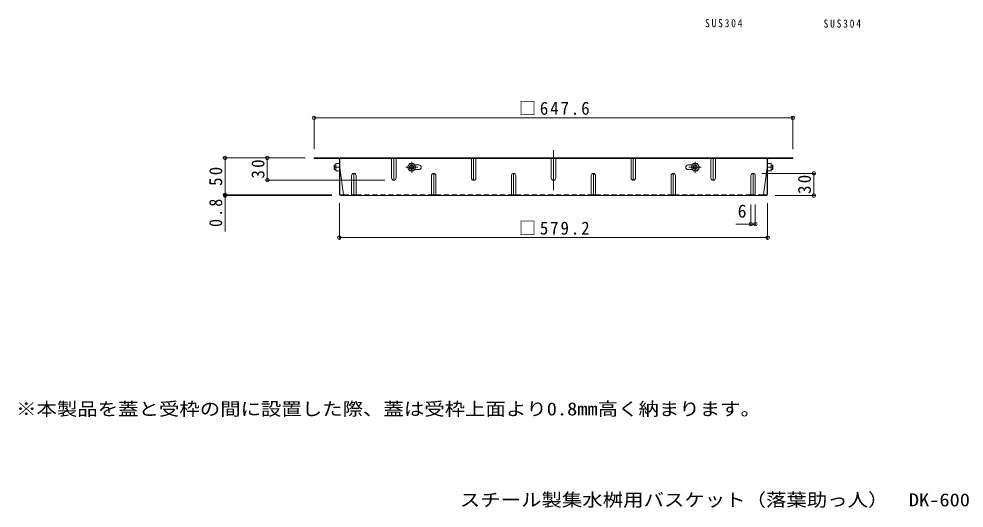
# Model space of a CAD drawing. Units: millimetres at full size, sheet at 1:6; details may follow other scales. Extents: x -1077 to 1135, y -797 to 643.
# Drawn here: x -1077 to 201, y -797 to -136 of the extents above; entities that cross this region are included whole.
import ezdxf
from ezdxf.enums import TextEntityAlignment as Align

# ---------------------------------------------------------------- set-up
doc = ezdxf.new("R2010")
doc.units = ezdxf.units.MM
doc.header["$LTSCALE"] = 6
doc.header["$PDMODE"] = 32
doc.header["$PDSIZE"] = 4.8
for name, pattern in [('CHAIN1', [8, 5, -1, 1, -1]), ('CHAIN2', [12, 9, -1, 1, -1]), ('DASHED1', [1.8, 1.2, -0.6])]:
    doc.linetypes.add(name, pattern=pattern)
for name, color, linetype, lineweight in [('0-4_その他', 7, 'Continuous', 9), ('0-5_寸法', 7, 'Continuous', 9), ('0-7', 2, 'Continuous', 9), ('0-8', 2, 'Continuous', 9)]:
    doc.layers.add(name, color=color, linetype=linetype, lineweight=lineweight)
doc.layers.add('F-5_F-5ﾚｲﾔ', color=2, linetype='Continuous')
doc.styles.add('ＭＳ ゴシック', font='')
doc.styles.get('ＭＳ ゴシック').set_extended_font_data('MS Gothic')

msp = doc.modelspace()

# ---------------------------------------------------------------- linework, layer by layer
at = {"layer": '0-4_その他'}
for p, q in [((-678.174, -267.718), (-678.174, -311.836)), ((-30.567, -267.718), (-30.567, -311.836)), ((-678.174, -269.518), (-30.567, -269.518)), ((-800.438, -323.836), (-690.174, -323.836)), ((-798.638, -323.836), (-798.638, -373.836)), ((-741.485, -323.836), (-741.485, -353.836)), ((-0.503, -344.636), (-72.37, -344.636)), ((-2.303, -374.636), (-2.303, -344.636)), ((-743.285, -353.836), (-582.37, -353.836)), ((-800.438, -373.836), (-654.504, -373.836)), ((-800.438, -374.636), (-654.37, -374.636)), ((-798.638, -373.836), (-798.638, -422.97)), ((-0.503, -374.636), (-54.37, -374.636)), ((-643.97, -433.209), (-643.97, -385.036)), ((-87.37, -414.998), (-87.37, -386.636)), ((-81.37, -414.998), (-81.37, -386.636)), ((-64.77, -433.209), (-64.77, -385.036)), ((-107.799, -413.198), (-81.37, -413.198)), ((-643.97, -431.409), (-64.77, -431.409))]:
    msp.add_line(p, q, dxfattribs=at)
for p in [(-678.174, -269.518), (-30.567, -269.518), (-798.638, -323.836), (-741.485, -323.836), (-2.303, -344.636), (-741.485, -353.836), (-798.638, -373.836), (-798.638, -374.636), (-2.303, -374.636), (-87.37, -413.198), (-81.37, -413.198), (-643.97, -431.409), (-64.77, -431.409)]:
    msp.add_point(p, dxfattribs=at)
at = {"layer": '0-7', "linetype": 'CHAIN2'}
msp.add_line((-354.37, -313.264), (-354.37, -374.636), dxfattribs=at)
at = {"layer": '0-7'}
for p, q in [((-644.77, -323.836), (-678.174, -323.836)), ((-678.174, -323.836), (-678.174, -324.636)), ((-644.637, -324.636), (-678.174, -324.636)), ((-643.97, -373.036), (-643.97, -325.303)), ((-643.17, -373.17), (-643.17, -323.836)), ((-65.57, -323.836), (-643.17, -323.836)), ((-65.57, -324.636), (-643.17, -324.636)), ((-603.169, -323.836), (-603.169, -324.636)), ((-456.92, -323.836), (-456.92, -324.636)), ((-385.899, -323.836), (-385.899, -324.636)), ((-322.842, -323.836), (-322.842, -324.636)), ((-251.82, -323.836), (-251.82, -324.636)), ((-105.571, -323.836), (-105.571, -324.636)), ((-65.57, -373.17), (-65.57, -323.836)), ((-64.77, -373.036), (-64.77, -325.303)), ((-64.104, -324.636), (-30.567, -324.636)), ((-63.97, -323.836), (-30.567, -323.836)), ((-30.567, -323.836), (-30.567, -324.636)), ((-643.17, -336.836), (-638.558, -373.836)), ((-65.57, -336.836), (-70.183, -373.836)), ((-642.504, -373.836), (-638.558, -373.836)), ((-66.37, -374.636), (-642.37, -374.636)), ((-66.237, -373.836), (-70.183, -373.836))]:
    msp.add_line(p, q, dxfattribs=at)
at = {"layer": '0-7', "linetype": 'DASHED1'}
for p, q in [((-638.558, -373.836), (-627.37, -373.836)), ((-621.37, -373.836), (-519.37, -373.836)), ((-513.37, -373.836), (-195.37, -373.836)), ((-87.37, -373.836), (-189.37, -373.836)), ((-70.183, -373.836), (-81.37, -373.836))]:
    msp.add_line(p, q, dxfattribs=at)
at = {"layer": '0-7'}
for centre, radius, start, end in [((-644.77, -325.436), 1.6, 0, 90), ((-644.637, -325.303), 0.667, 0, 90), ((-63.97, -325.436), 1.6, 90, 180), ((-64.104, -325.303), 0.667, 90, 180), ((-642.37, -373.036), 1.6, 180, 270), ((-642.504, -373.17), 0.667, 180, 270), ((-639.358, -373.836), 0.8, 270, 0), ((-69.383, -373.836), 0.8, 180, 270), ((-66.37, -373.036), 1.6, 270, 0), ((-66.237, -373.17), 0.667, 270, 0)]:
    msp.add_arc(centre, radius, start, end, dxfattribs=at)
at = {"layer": '0-8'}
for p, q in [((-648.97, -341.336), (-648.97, -331.336)), ((-643.97, -331.336), (-648.97, -331.336)), ((-573.37, -350.836), (-573.37, -324.636)), ((-567.37, -350.836), (-567.37, -324.636)), ((-551.92, -336.336), (-549.034, -331.336)), ((-543.307, -331.336), (-549.034, -331.336)), ((-540.42, -336.336), (-543.307, -331.336)), ((-465.37, -350.836), (-465.37, -324.636)), ((-459.37, -350.836), (-459.37, -324.636)), ((-357.37, -350.836), (-357.37, -324.636)), ((-351.37, -350.836), (-351.37, -324.636)), ((-249.37, -350.836), (-249.37, -324.636)), ((-243.37, -350.836), (-243.37, -324.636)), ((-168.32, -336.336), (-165.434, -331.336)), ((-165.434, -331.336), (-159.707, -331.336)), ((-156.82, -336.336), (-159.707, -331.336)), ((-141.37, -350.836), (-141.37, -324.636)), ((-135.37, -350.836), (-135.37, -324.636)), ((-64.77, -331.336), (-59.77, -331.336)), ((-59.77, -341.336), (-59.77, -331.336)), ((-643.97, -341.336), (-648.97, -341.336)), ((-643.97, -336.336), (-648.537, -336.336)), ((-551.92, -336.336), (-549.034, -341.336)), ((-543.307, -341.336), (-549.034, -341.336)), ((-540.42, -336.336), (-543.307, -341.336)), ((-536.27, -333.236), (-542.21, -333.236)), ((-542.21, -339.436), (-536.27, -339.436)), ((-172.47, -333.236), (-166.531, -333.236)), ((-166.531, -339.436), (-172.47, -339.436)), ((-168.32, -336.336), (-165.434, -341.336)), ((-165.434, -341.336), (-159.707, -341.336)), ((-156.82, -336.336), (-159.707, -341.336)), ((-64.77, -336.336), (-60.203, -336.336)), ((-64.77, -341.336), (-59.77, -341.336)), ((-627.37, -347.636), (-627.37, -374.636)), ((-621.37, -347.636), (-621.37, -374.636)), ((-519.37, -347.636), (-519.37, -374.636)), ((-513.37, -347.636), (-513.37, -374.636)), ((-411.37, -347.636), (-411.37, -374.636)), ((-405.37, -347.636), (-405.37, -374.636)), ((-303.37, -347.636), (-303.37, -374.636)), ((-297.37, -347.636), (-297.37, -374.636)), ((-195.37, -347.636), (-195.37, -374.636)), ((-189.37, -347.636), (-189.37, -374.636)), ((-87.37, -347.636), (-87.37, -374.636)), ((-81.37, -347.636), (-81.37, -374.636)), ((-627.37, -373.836), (-621.37, -373.836)), ((-519.37, -373.836), (-513.37, -373.836)), ((-405.37, -373.836), (-411.37, -373.836)), ((-303.37, -373.836), (-297.37, -373.836)), ((-195.37, -373.836), (-189.37, -373.836)), ((-87.37, -373.836), (-81.37, -373.836))]:
    msp.add_line(p, q, dxfattribs=at)
at = {"layer": '0-8', "linetype": 'DASHED1'}
for p, q in [((-573.37, -325.036), (-573.37, -323.836)), ((-567.37, -325.036), (-567.37, -323.836)), ((-465.37, -325.036), (-465.37, -323.836)), ((-459.37, -325.036), (-459.37, -323.836)), ((-357.37, -325.036), (-357.37, -323.836)), ((-351.37, -325.036), (-351.37, -323.836)), ((-249.37, -325.036), (-249.37, -323.836)), ((-243.37, -325.036), (-243.37, -323.836)), ((-141.37, -325.036), (-141.37, -323.836)), ((-135.37, -325.036), (-135.37, -323.836))]:
    msp.add_line(p, q, dxfattribs=at)
at = {"layer": '0-8', "linetype": 'CHAIN1'}
for p, q in [((-570.37, -323.836), (-570.37, -353.836)), ((-546.17, -328.967), (-546.17, -343.726)), ((-462.37, -323.836), (-462.37, -353.836)), ((-354.37, -323.836), (-354.37, -353.836)), ((-246.37, -323.836), (-246.37, -353.836)), ((-162.57, -328.967), (-162.57, -343.726)), ((-138.37, -323.836), (-138.37, -353.836)), ((-651.657, -336.336), (-648.595, -336.336)), ((-624.37, -344.636), (-624.37, -375.036)), ((-537.642, -336.336), (-554.15, -336.336)), ((-516.37, -344.636), (-516.37, -375.036)), ((-408.37, -344.636), (-408.37, -375.036)), ((-300.37, -344.636), (-300.37, -375.036)), ((-192.37, -344.636), (-192.37, -375.036)), ((-171.099, -336.336), (-154.591, -336.336)), ((-84.37, -344.636), (-84.37, -374.636)), ((-57.084, -336.336), (-60.146, -336.336))]:
    msp.add_line(p, q, dxfattribs=at)
at = {"layer": '0-8', "color": 3}
for p, q in [((-650.67, -333.336), (-651.17, -333.836)), ((-651.17, -338.836), (-651.17, -333.836)), ((-650.67, -339.336), (-651.17, -338.836)), ((-650.67, -339.336), (-650.67, -333.336)), ((-648.97, -333.336), (-650.67, -333.336)), ((-648.97, -339.336), (-650.67, -339.336)), ((-59.77, -333.336), (-58.07, -333.336)), ((-59.77, -339.336), (-58.07, -339.336)), ((-58.07, -333.336), (-57.57, -333.836)), ((-58.07, -339.336), (-58.07, -333.336)), ((-58.07, -339.336), (-57.57, -338.836)), ((-57.57, -338.836), (-57.57, -333.836))]:
    msp.add_line(p, q, dxfattribs=at)
at = {"layer": '0-8'}
for centre, radius in [((-546.17, -336.336), 5), ((-162.57, -336.336), 5), ((-546.17, -336.336), 3), ((-546.17, -336.336), 2.458), ((-162.57, -336.336), 3), ((-162.57, -336.336), 2.458)]:
    msp.add_circle(centre, radius, dxfattribs=at)
for centre, radius, start, end in [((-641.537, -333.836), 7.433, 160.34634, 199.65367), ((-67.204, -333.836), 7.433, 340.34633, 19.65366), ((-641.537, -338.836), 7.433, 160.34634, 199.65367), ((-624.37, -347.636), 3, 0, 180), ((-536.27, -336.336), 3.1, 270, 90), ((-516.37, -347.636), 3, 0, 180), ((-408.37, -347.636), 3, 0, 180), ((-300.37, -347.636), 3, 0, 180), ((-192.37, -347.636), 3, 0, 180), ((-172.47, -336.336), 3.1, 90, 270), ((-84.37, -347.636), 3, 0, 180), ((-67.204, -338.836), 7.433, 340.34633, 19.65366), ((-570.37, -350.836), 3, 180, 0), ((-462.37, -350.836), 3, 180, 0), ((-354.37, -350.836), 3, 180, 0), ((-246.37, -350.836), 3, 180, 0), ((-138.37, -350.836), 3, 180, 0)]:
    msp.add_arc(centre, radius, start, end, dxfattribs=at)

# ---------------------------------------------------------------- texts
at = {"layer": '0-4_その他', "color": 2, "style": 'ＭＳ ゴシック'}
msp.add_text('6', height=17.6, dxfattribs=at).set_placement((-105.291, -409.598), align=Align.BOTTOM_LEFT)
at = {"layer": '0-4_その他', "color": 2, "char_height": 17.6, "attachment_point": 7, "style": 'ＭＳ ゴシック'}
for s, insert in [('\\T1.23;\\W0.95;□647.6', (-400.87, -265.918)), ('\\T1.23;\\W0.95;□579.2', (-400.87, -427.809))]:
    msp.add_mtext(s, dxfattribs=dict(at, insert=insert))
at = {"layer": '0-4_その他', "color": 2, "char_height": 17.6, "attachment_point": 7, "rotation": 90, "style": 'ＭＳ ゴシック'}
for s, insert in [('\\T1.27;\\W0.95;30', (-745.085, -351.586)), ('\\T1.27;\\W0.95;50', (-802.238, -361.586)), ('\\T1.27;\\W0.95;30', (-5.903, -372.386)), ('\\T1.27;\\W0.9;0.8', (-802.238, -417.003))]:
    msp.add_mtext(s, dxfattribs=dict(at, insert=insert))
at = {"layer": '0-5_寸法', "char_height": 11, "attachment_point": 7, "style": 'ＭＳ ゴシック'}
for insert in [(-149.357, -147.314), (10.944, -147.916)]:
    msp.add_mtext('\\T1.39;\\W0.85;SUS304', dxfattribs=dict(at, insert=insert))
at = {"layer": 'F-5_F-5ﾚｲﾔ', "style": 'ＭＳ ゴシック', "width": 1.15}
for s, p in [('※本製品を蓋と受枠の間に設置した際、蓋は受枠上面より0.8mm高く納まります。', (-1081.274, -676.937)), ('スチール製集水桝用バスケット（落葉助っ人）\u3000DK-600-Z', (-481.05, -799.8))]:
    msp.add_text(s, height=17.6, dxfattribs=at).set_placement(p, align=Align.BOTTOM_LEFT)

doc.saveas('drawing.dxf')
